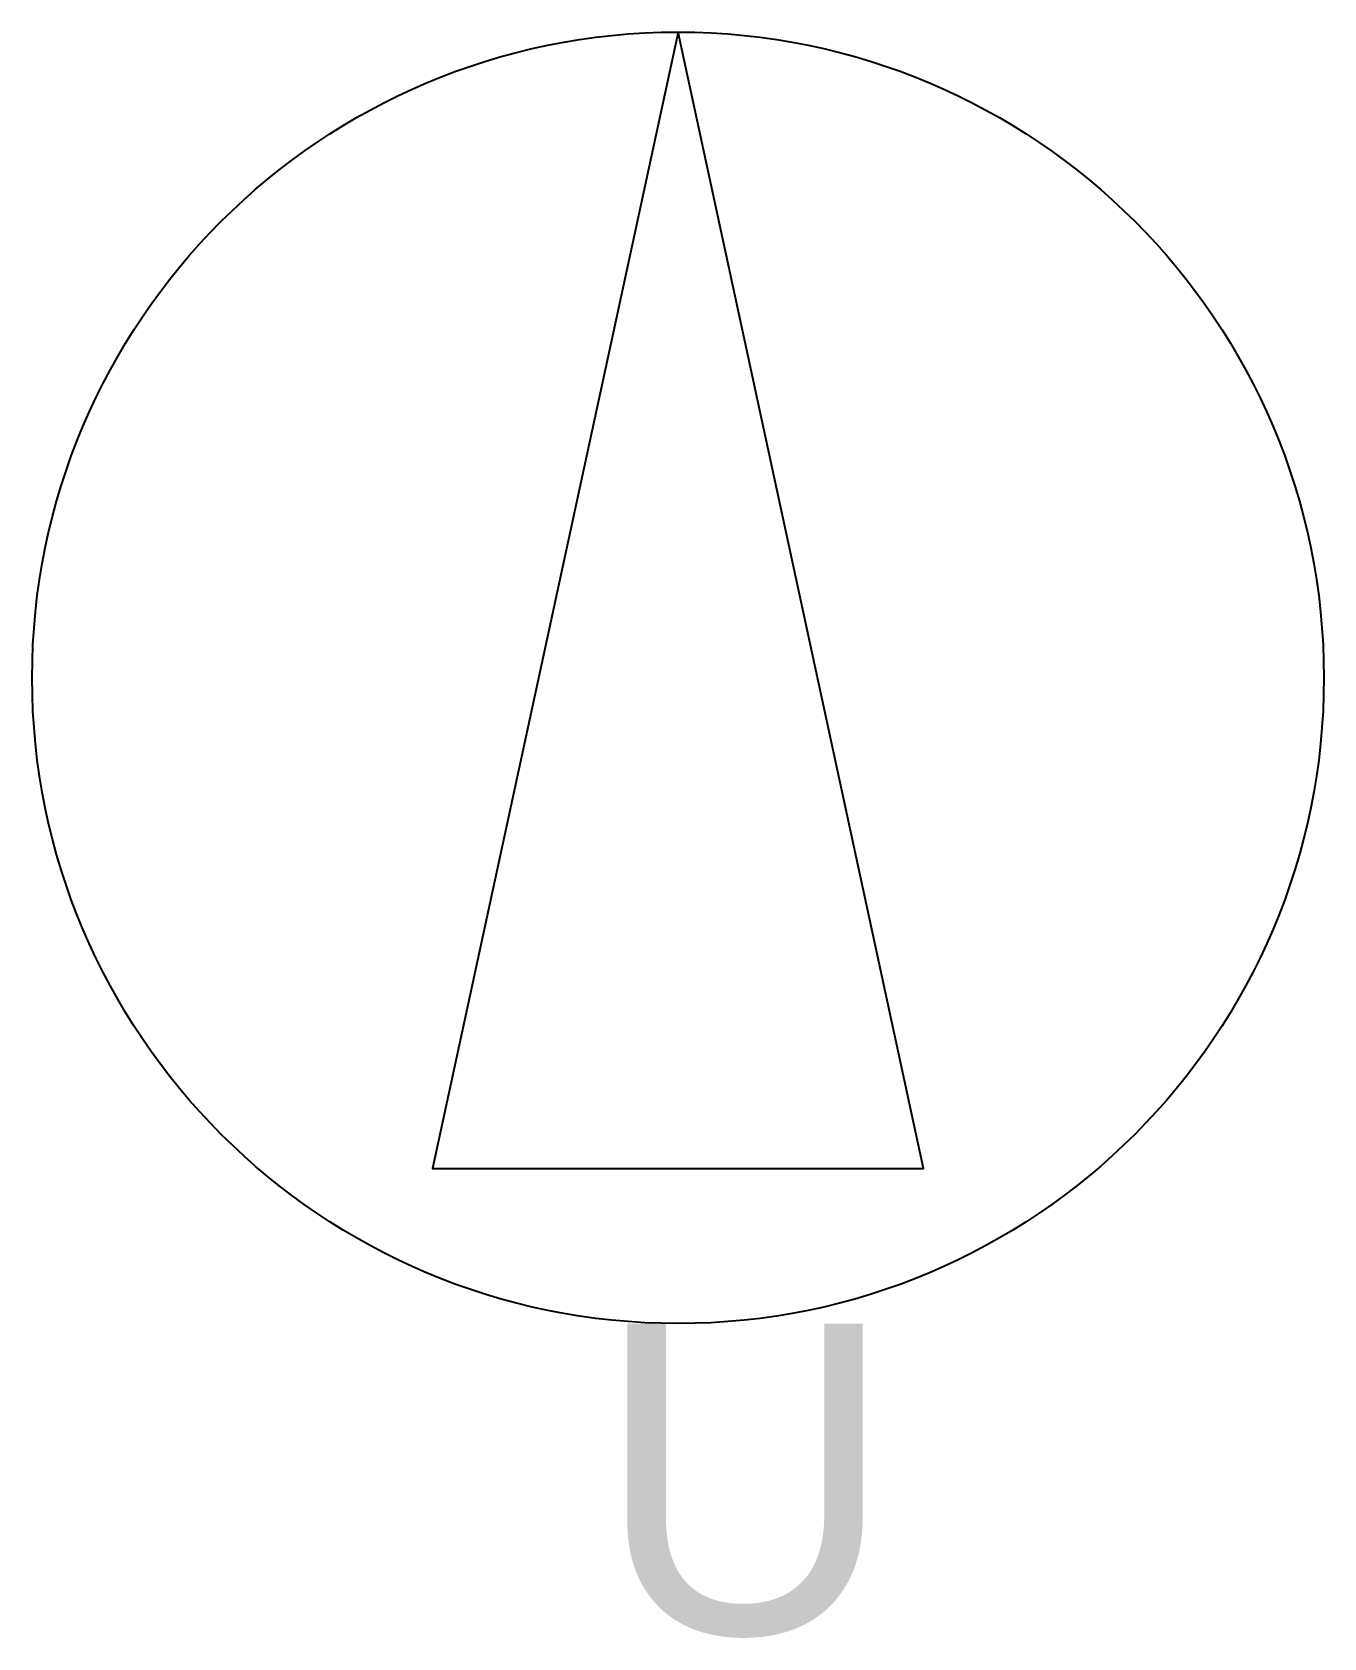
# Model space of a CAD drawing. Header units: metres. Extents: x 350 to 850, y 238 to 860.
import ezdxf

# ---------------------------------------------------------------- set-up
doc = ezdxf.new("R2010")
doc.units = ezdxf.units.M

msp = doc.modelspace()

# ---------------------------------------------------------------- linework, layer by layer
msp.add_lwpolyline([(600, 860), (505, 420), (695, 420)], close=True)
msp.add_circle((600, 610), 250)

# ---------------------------------------------------------------- texts
msp.add_text('U', height=120).set_placement((568, 240))

doc.saveas('drawing.dxf')
